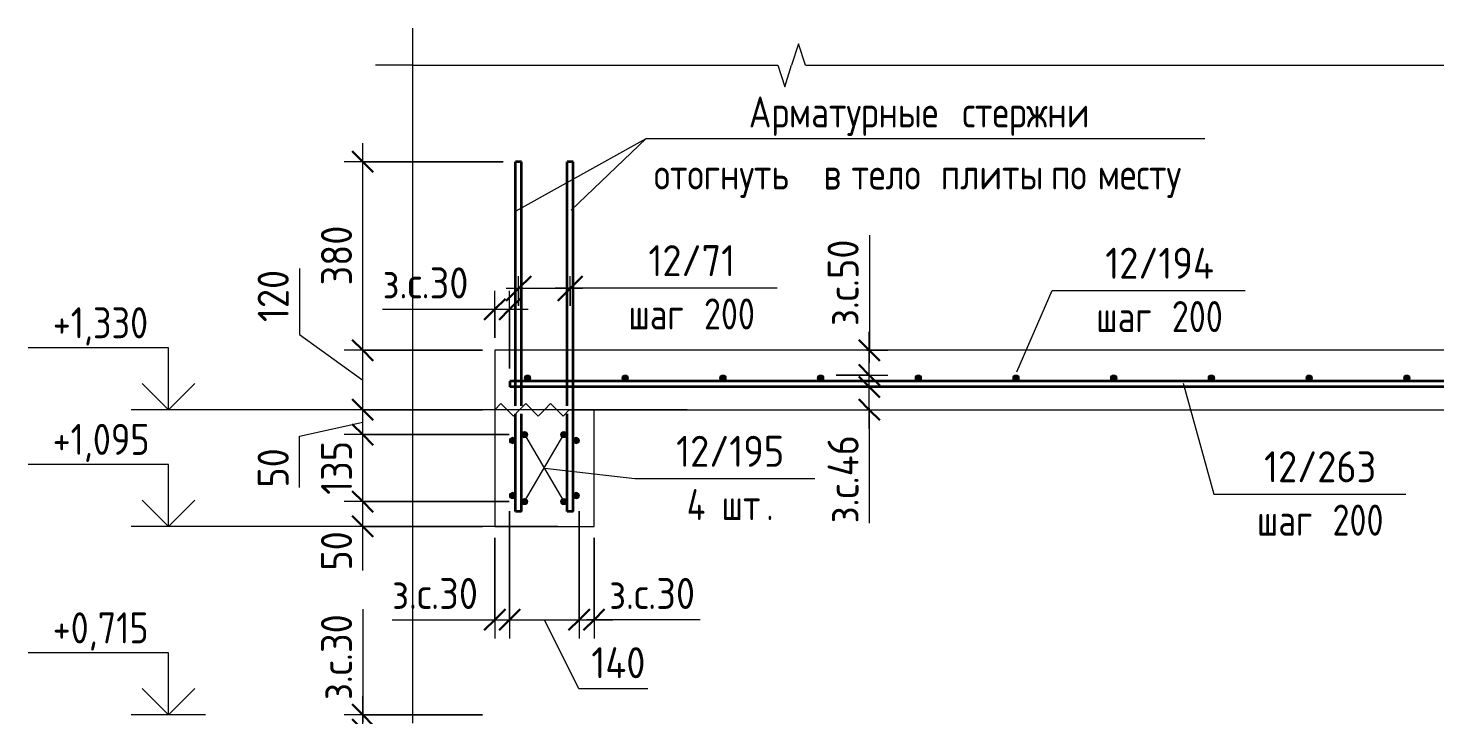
# Model space of a CAD drawing. Header units: millimetres. Extents: x 67134 to 121662, y -4758 to 13821.
# Drawn here: x 103349 to 106182, y 715 to 2099 of the extents above; entities that cross this region are included whole.
import ezdxf

# ---------------------------------------------------------------- set-up
doc = ezdxf.new("R2010")
doc.units = ezdxf.units.MM
for name, color, linetype, lineweight in [('AA_Dim', 7, 'Continuous', 9), ('AA_Dim-25', 7, 'Continuous', 9), ('AA_Linii', 7, 'Continuous', 9), ('AA_Oformlenie', 7, 'Continuous', 9), ('AA_Vinoska', 7, 'Continuous', 9), ('AA_Visotnaya otmetka', 7, 'Continuous', 9), ('AF_Perekritie_Опалубка', 253, 'Continuous', 20), ('AF_Stena_Опалубка', 253, 'Continuous', 20), ('KR_Armatura', 7, 'Continuous', 20), ('KR_Armatura_Tonkie', 7, 'Continuous', 20)]:
    doc.layers.add(name, color=color, linetype=linetype, lineweight=lineweight)
doc.styles.add('GOST Common_1', font='GOST Common.ttf', dxfattribs={"width": 0.85, "height": 62.5})
doc.styles.add('ISOCPEUR_6', font='isocpeur.ttf', dxfattribs={"width": 0.85, "height": 62.5})
doc.styles.add('ISOCPEUR_7', font='isocpeur.ttf', dxfattribs={"width": 0.9, "height": 62.5})
doc.styles.add('ISOCPEUR_8', font='isocpeur.ttf', dxfattribs={"width": 0.8, "height": 62.5})
doc.dimstyles.new('00_Точн_3_знака__прозр__2', dxfattribs={"dimscale": 304.8, "dimtxt": 62.248823, "dimasz": 0.139436, "dimexe": 0.123031, "dimexo": 0.082021, "dimgap": 0.008202, "dimtad": 1, "dimdec": 3, "dimrnd": 0.001, "dimdsep": 46, "dimtxsty": 'ISOCPEUR_7', "dimblk1": 'OBLIQUE', "dimblk2": 'OBLIQUE', "dimsah": 1, "dimcen": 0.09, "dimdle": 0.123031, "dimazin": 0, "dimtfac": 1, "dimtdec": 4, "dimtix": 1, "dimtmove": 1, "dimatfit": 3, "dimfxl": 1, "dimtvp": 1, "dimtolj": 1, "dimtzin": 0, "dimlwd": 18, "dimlwe": 18, "dimarcsym": 2})
doc.dimstyles.new('00_Точн_3_знака__прозр__3', dxfattribs={"dimscale": 304.8, "dimtxt": 62.248823, "dimasz": 0.139436, "dimexe": 0.123031, "dimexo": 0.082021, "dimgap": 0.008202, "dimtad": 1, "dimdec": 3, "dimrnd": 0.001, "dimdsep": 46, "dimtxsty": 'ISOCPEUR_7', "dimblk1": 'OBLIQUE', "dimblk2": 'OBLIQUE', "dimsah": 1, "dimcen": 0.09, "dimdle": 0.123031, "dimazin": 0, "dimtfac": 1, "dimtdec": 4, "dimtix": 1, "dimtmove": 0, "dimatfit": 3, "dimfxl": 1, "dimtvp": 1, "dimtolj": 1, "dimtzin": 0, "dimlwd": 18, "dimlwe": 18, "dimarcsym": 2})
doc.dimstyles.new('10_Раскладка_арматуры_с_засечками', dxfattribs={"dimscale": 304.8, "dimtxt": 0.18, "dimasz": 0.164042, "dimexe": 0.082021, "dimexo": 0, "dimgap": 0, "dimtad": 1, "dimdec": 3, "dimrnd": 0.001, "dimdsep": 46, "dimtxsty": 'ISOCPEUR_8', "dimblk1": 'OBLIQUE', "dimblk2": 'OBLIQUE', "dimsah": 1, "dimcen": 0.09, "dimdle": 0.082021, "dimazin": 0, "dimtfac": 1, "dimtdec": 4, "dimtix": 1, "dimtmove": 0, "dimatfit": 3, "dimfxl": 1, "dimtvp": 1, "dimtolj": 1, "dimtzin": 0, "dimlwd": 18, "dimlwe": 18, "dimarcsym": 2})

# ---------------------------------------------------------------- blocks, each defined once
blk = doc.blocks.new('Последовательность узлов - 3мм масшт20 маскировка-904226-1-1 Армирование')
at = {"layer": 'AA_Oformlenie'}
for p, q in [((-73455.1, 1330), (-73442.6, 1342.5)), ((-73417.6, 1317.5), (-73442.6, 1342.5)), ((-73405.1, 1330), (-73392.6, 1342.5)), ((-73367.6, 1317.5), (-73392.6, 1342.5)), ((-73355.1, 1330), (-73342.6, 1342.5)), ((-73317.6, 1317.5), (-73342.6, 1342.5)), ((-73405.1, 1330), (-73417.6, 1317.5)), ((-73355.1, 1330), (-73367.6, 1317.5)), ((-73305.1, 1330), (-73317.6, 1317.5))]:
    blk.add_line(p, q, dxfattribs=at)
blk = doc.blocks.new('011_Прямоугольник обрыва _ЭлУзла_ - 011_Прямоугольник обрыва _ЭлУзла_-4154538-1-1 Армирование')
at = {"layer": 'AA_Oformlenie'}
for p, q in [((-73620.1, 698), (-73620.1, 2024.5)), ((-73620.1, 2024.5), (-72884.9, 2024.5)), ((-72829.2, 2024.5), (-71359.5, 2024.5))]:
    blk.add_line(p, q, dxfattribs=at)
blk = doc.blocks.new('Высотные отметки - Стрелка вверх-400292-1-1 Армирование')
at = {"layer": 'AA_Vinoska'}
for p, q in [((-70172.5, -2825), (-69890, -2825)), ((-70172.5, -2950), (-70172.5, -2825)), ((-70172.5, -2950), (-70225.6, -2897)), ((-70172.5, -2950), (-70119.5, -2897)), ((-70247.5, -2950), (-70097.5, -2950))]:
    blk.add_line(p, q, dxfattribs=at)
blk = doc.blocks.new('DIMBLOCK65-1-1 Армирование')
at = {"layer": 'AA_Dim-25', "lineweight": 18}
for p, q in [((104022.6, 928.3), (104022.6, 720.1)), ((104022.6, 685), (104022.6, 752.5)), ((104263.4, 715), (103985.1, 715)), ((104022.6, 720.1), (104022.6, 700)), ((104022.6, 715), (104263.4, 715)), ((104305.4, 685), (103985.1, 685)), ((104022.6, 685), (104305.4, 685))]:
    blk.add_line(p, q, dxfattribs=at)
at = {"layer": 'AA_Dim-25', "lineweight": 30}
for p, q in [((104022.6, 715), (104001.3, 736.3)), ((104022.6, 715), (104043.8, 693.8)), ((104022.6, 685), (104001.3, 706.3)), ((104022.6, 685), (104043.8, 663.8))]:
    blk.add_line(p, q, dxfattribs=at)
at = {"layer": 'AA_Dim-25', "color": 0, "lineweight": 18, "insert": (103938.4, 745.1), "char_height": 62.5, "width": 219.786, "attachment_point": 1, "rotation": 90, "line_spacing_factor": 1.149209, "style": 'ISOCPEUR_7'}
blk.add_mtext('з.с.30', dxfattribs=at)
blk = doc.blocks.new('_Oblique')
at = {"color": 0, "linetype": 'ByBlock', "lineweight": -2}
blk.add_line((-0.5, -0.5), (0.5, 0.5), dxfattribs=at)
blk = doc.blocks.new('DIMBLOCK66-1-1 Армирование')
at = {"layer": 'AA_Dim-25', "lineweight": 30}
for p, q in [((104022.6, 1145), (104001.3, 1166.2)), ((104022.6, 1145), (104043.8, 1123.7)), ((104022.6, 1095), (104001.3, 1116.3)), ((104022.6, 1095), (104043.8, 1073.8))]:
    blk.add_line(p, q, dxfattribs=at)
at = {"layer": 'AA_Dim-25', "lineweight": 18}
for p, q in [((104317.4, 1145), (103985.1, 1145)), ((104022.6, 1057.5), (104022.6, 1145)), ((104022.6, 1145), (104317.4, 1145)), ((104022.6, 1109.8), (104022.6, 1120)), ((104022.6, 1005.8), (104022.6, 1109.8)), ((104263.4, 1095), (103985.1, 1095)), ((104022.6, 1095), (104263.4, 1095))]:
    blk.add_line(p, q, dxfattribs=at)
at = {"layer": 'AA_Dim-25', "color": 0, "lineweight": 18, "insert": (103938.4, 1005.8), "char_height": 62.5, "width": 94.81, "attachment_point": 1, "rotation": 90, "line_spacing_factor": 1.149209, "style": 'ISOCPEUR_7'}
blk.add_mtext('50', dxfattribs=at)
blk = doc.blocks.new('DIMBLOCK67-1-1 Армирование')
at = {"layer": 'AA_Dim-25', "lineweight": 18}
for p, q in [((104317.4, 1280), (103985.1, 1280)), ((104022.6, 1145), (104022.6, 1280)), ((104022.6, 1280), (104317.4, 1280)), ((104317.4, 1145), (103985.1, 1145)), ((104022.6, 1145), (104317.4, 1145))]:
    blk.add_line(p, q, dxfattribs=at)
at = {"layer": 'AA_Dim-25', "lineweight": 30}
for p, q in [((104022.6, 1280), (104001.3, 1301.2)), ((104022.6, 1280), (104043.8, 1258.7)), ((104022.6, 1145), (104001.3, 1166.2)), ((104022.6, 1145), (104043.8, 1123.7))]:
    blk.add_line(p, q, dxfattribs=at)
at = {"layer": 'AA_Dim-25', "color": 0, "lineweight": 18, "insert": (103938.4, 1158.6), "char_height": 62.5, "width": 129.286, "attachment_point": 1, "rotation": 90, "line_spacing_factor": 1.149209, "style": 'ISOCPEUR_7'}
blk.add_mtext('135', dxfattribs=at)
blk = doc.blocks.new('DIMBLOCK68-1-1 Армирование')
at = {"layer": 'AA_Dim-25', "lineweight": 30}
for p, q in [((104022.6, 1330), (104001.3, 1351.3)), ((104022.6, 1330), (104043.8, 1308.8)), ((104022.6, 1280), (104001.3, 1301.2)), ((104022.6, 1280), (104043.8, 1258.7))]:
    blk.add_line(p, q, dxfattribs=at)
at = {"layer": 'AA_Dim-25', "lineweight": 18}
for p, q in [((103895.1, 1277.1), (104022.6, 1305)), ((104263.4, 1330), (103985.1, 1330)), ((104022.6, 1280), (104022.6, 1330)), ((104022.6, 1330), (104263.4, 1330)), ((103895.1, 1173.1), (103895.1, 1277.1)), ((104317.4, 1280), (103985.1, 1280)), ((104022.6, 1280), (104317.4, 1280))]:
    blk.add_line(p, q, dxfattribs=at)
at = {"layer": 'AA_Dim-25', "color": 0, "lineweight": 18, "insert": (103810.9, 1173.1), "char_height": 62.5, "width": 94.81, "attachment_point": 1, "rotation": 90, "line_spacing_factor": 1.149209, "style": 'ISOCPEUR_7'}
blk.add_mtext('50', dxfattribs=at)
blk = doc.blocks.new('DIMBLOCK69-1-1 Армирование')
at = {"layer": 'AA_Dim-25', "lineweight": 18}
for p, q in [((103895.1, 1614.7), (103895.1, 1481.9)), ((103895.1, 1481.9), (104022.6, 1390)), ((104022.6, 1330), (104022.6, 1487.5)), ((104263.4, 1450), (103985.1, 1450)), ((104022.6, 1450), (104263.4, 1450)), ((104263.4, 1330), (103985.1, 1330)), ((104022.6, 1330), (104263.4, 1330))]:
    blk.add_line(p, q, dxfattribs=at)
at = {"layer": 'AA_Dim-25', "lineweight": 30}
for p, q in [((104022.6, 1450), (104001.3, 1471.3)), ((104022.6, 1450), (104043.8, 1428.8)), ((104022.6, 1330), (104001.3, 1351.3)), ((104022.6, 1330), (104043.8, 1308.8))]:
    blk.add_line(p, q, dxfattribs=at)
at = {"layer": 'AA_Dim-25', "color": 0, "lineweight": 18, "insert": (103810.9, 1506.9), "char_height": 62.5, "width": 129.286, "attachment_point": 1, "rotation": 90, "line_spacing_factor": 1.149209, "style": 'ISOCPEUR_7'}
blk.add_mtext('120', dxfattribs=at)
blk = doc.blocks.new('DIMBLOCK70-1-1 Армирование')
at = {"layer": 'AA_Dim-25', "lineweight": 30}
for p, q in [((105042.8, 1376), (105021.5, 1397.3)), ((105042.8, 1376), (105064, 1354.8)), ((105042.8, 1330), (105021.5, 1351.3)), ((105042.8, 1330), (105064, 1308.8))]:
    blk.add_line(p, q, dxfattribs=at)
at = {"layer": 'AA_Dim-25', "lineweight": 18}
for p, q in [((105042.8, 1292.5), (105042.8, 1413.5)), ((105037.7, 1376), (105080.3, 1376)), ((105042.8, 1376), (105037.7, 1376)), ((105042.9, 1315.4), (105042.8, 1353)), ((105037.7, 1330), (105080.3, 1330)), ((105042.8, 1330), (105037.7, 1330)), ((105042.9, 1101.3), (105042.9, 1315.4))]:
    blk.add_line(p, q, dxfattribs=at)
at = {"layer": 'AA_Dim-25', "color": 0, "lineweight": 18, "insert": (104958.7, 1101.3), "char_height": 62.5, "width": 226.969, "attachment_point": 1, "rotation": 90, "line_spacing_factor": 1.149209, "style": 'ISOCPEUR_7'}
blk.add_mtext('з.с.46', dxfattribs=at)
blk = doc.blocks.new('DIMBLOCK71-1-1 Армирование')
at = {"layer": 'AA_Dim-25', "lineweight": 18}
for p, q in [((104288.4, 1475), (104288.4, 1570.1)), ((104318.4, 1413), (104318.4, 1570.1)), ((104062.6, 1532.8), (104270.7, 1532.8)), ((104250.9, 1532.6), (104355.9, 1532.6)), ((104270.7, 1532.8), (104303.4, 1532.6)), ((104288.4, 1532.6), (104288.4, 1475)), ((104318.4, 1532.6), (104318.4, 1413))]:
    blk.add_line(p, q, dxfattribs=at)
at = {"layer": 'AA_Dim-25', "lineweight": 30}
for p, q in [((104288.4, 1532.6), (104267.2, 1511.3)), ((104288.4, 1532.6), (104309.7, 1553.8)), ((104318.4, 1532.6), (104297.2, 1511.3)), ((104318.4, 1532.6), (104339.7, 1553.8))]:
    blk.add_line(p, q, dxfattribs=at)
at = {"layer": 'AA_Dim-25', "color": 0, "lineweight": 18, "insert": (104062.6, 1617), "char_height": 62.5, "width": 219.786, "attachment_point": 1, "line_spacing_factor": 1.149209, "style": 'ISOCPEUR_7'}
blk.add_mtext('з.с.30', dxfattribs=at)
blk = doc.blocks.new('DIMBLOCK72-1-1 Армирование')
at = {"layer": 'AA_Dim-25', "lineweight": 18}
for p, q in [((105042.9, 1682.3), (105042.9, 1474.1)), ((105042.8, 1362.5), (105042.8, 1487.5)), ((105042.9, 1474.1), (105042.8, 1425)), ((105037.7, 1450), (105080.3, 1450)), ((105042.8, 1450), (105037.7, 1450)), ((104975.7, 1400), (105080.3, 1400)), ((105042.8, 1400), (104975.7, 1400))]:
    blk.add_line(p, q, dxfattribs=at)
at = {"layer": 'AA_Dim-25', "lineweight": 30}
for p, q in [((105042.8, 1450), (105021.5, 1471.3)), ((105042.8, 1450), (105064, 1428.8)), ((105042.8, 1400), (105021.5, 1421.3)), ((105042.8, 1400), (105064, 1378.8))]:
    blk.add_line(p, q, dxfattribs=at)
at = {"layer": 'AA_Dim-25', "color": 0, "lineweight": 18, "insert": (104958.7, 1499.1), "char_height": 62.5, "width": 219.786, "attachment_point": 1, "rotation": 90, "line_spacing_factor": 1.149209, "style": 'ISOCPEUR_7'}
blk.add_mtext('з.с.50', dxfattribs=at)
blk = doc.blocks.new('DIMBLOCK74-1-1 Армирование')
at = {"layer": 'AA_Dim-25', "lineweight": 30}
for p, q in [((104022.6, 1830), (104001.3, 1851.3)), ((104022.6, 1830), (104043.8, 1808.8)), ((104022.6, 1450), (104001.3, 1471.3)), ((104022.6, 1450), (104043.8, 1428.8))]:
    blk.add_line(p, q, dxfattribs=at)
at = {"layer": 'AA_Dim-25', "lineweight": 18}
for p, q in [((104022.6, 1412.5), (104022.6, 1867.5)), ((104305.4, 1830), (103985.1, 1830)), ((104022.6, 1830), (104305.4, 1830)), ((104263.4, 1450), (103985.1, 1450)), ((104022.6, 1450), (104263.4, 1450))]:
    blk.add_line(p, q, dxfattribs=at)
at = {"layer": 'AA_Dim-25', "color": 0, "lineweight": 18, "insert": (103938.4, 1580.7), "char_height": 62.5, "width": 142.215, "attachment_point": 1, "rotation": 90, "line_spacing_factor": 1.149209, "style": 'ISOCPEUR_7'}
blk.add_mtext('380', dxfattribs=at)
blk = doc.blocks.new('042_М_Арматуры - Диам длина поз _ Комментарий-3662934-1-1 Армирование')
at = {"layer": 'AA_Vinoska'}
blk.add_line((-72259.7, -2790.4), (-71909.7, -2790.4), dxfattribs=at)
blk = doc.blocks.new('DIMBLOCK96-1-1 Армирование')
at = {"layer": 'AA_Dim-25', "lineweight": 30}
for p, q in [((104336.4, 1574.7), (104361.4, 1599.7)), ((104440.4, 1574.7), (104465.4, 1599.7)), ((104336.4, 1574.7), (104311.4, 1549.7)), ((104440.4, 1574.7), (104415.4, 1549.7))]:
    blk.add_line(p, q, dxfattribs=at)
at = {"layer": 'AA_Dim-25', "lineweight": 18}
for p, q in [((104336.4, 1539.4), (104336.4, 1599.7)), ((104440.4, 1539.4), (104440.4, 1599.7)), ((104465.4, 1574.7), (104311.4, 1574.7)), ((104336.4, 1574.7), (104336.4, 1539.4)), ((104440.4, 1574.7), (104440.4, 1539.4))]:
    blk.add_line(p, q, dxfattribs=at)
blk = doc.blocks.new('010_Текст с выноской - Текст 2 строки-4111793-1-1 Армирование')
at = {"layer": 'AA_Vinoska'}
blk.add_line((-73149.9, 1877.1), (-72024.9, 1877.1), dxfattribs=at)
blk = doc.blocks.new('DIMBLOCK99-1-1 Армирование')
at = {"layer": 'AA_Dim-25', "lineweight": 18}
for p, q in [((104318.4, 1126), (104318.4, 869.3)), ((104318.4, 906.8), (104318.4, 1126)), ((104288.4, 1071.6), (104288.4, 869.3)), ((104288.4, 906.8), (104288.4, 1071.6)), ((104081.8, 906.8), (104290, 906.8)), ((104250.9, 906.8), (104318.4, 906.8)), ((104290, 906.8), (104303.4, 906.8))]:
    blk.add_line(p, q, dxfattribs=at)
at = {"layer": 'AA_Dim-25', "lineweight": 30}
for p, q in [((104288.4, 906.8), (104267.2, 885.6)), ((104288.4, 906.8), (104309.7, 928.1)), ((104318.4, 906.8), (104297.2, 885.6)), ((104318.4, 906.8), (104339.7, 928.1))]:
    blk.add_line(p, q, dxfattribs=at)
at = {"layer": 'AA_Dim-25', "color": 0, "lineweight": 18, "insert": (104081.8, 991), "char_height": 62.5, "width": 219.786, "attachment_point": 1, "line_spacing_factor": 1.149209, "style": 'ISOCPEUR_7'}
blk.add_mtext('з.с.30', dxfattribs=at)
blk = doc.blocks.new('DIMBLOCK100-1-1 Армирование')
at = {"layer": 'AA_Dim-25', "lineweight": 18}
for p, q in [((104318.4, 1126), (104318.4, 869.3)), ((104318.4, 906.8), (104318.4, 1126)), ((104458.4, 1126), (104458.4, 869.3)), ((104458.4, 906.8), (104458.4, 1126)), ((104318.4, 906.8), (104458.4, 906.8)), ((104457.9, 767.2), (104388.4, 906.8)), ((104596.7, 767.2), (104457.9, 767.2))]:
    blk.add_line(p, q, dxfattribs=at)
at = {"layer": 'AA_Dim-25', "lineweight": 30}
for p, q in [((104318.4, 906.8), (104297.2, 885.6)), ((104318.4, 906.8), (104339.7, 928.1)), ((104458.4, 906.8), (104437.2, 885.6)), ((104458.4, 906.8), (104479.7, 928.1))]:
    blk.add_line(p, q, dxfattribs=at)
at = {"layer": 'AA_Dim-25', "color": 0, "lineweight": 18, "insert": (104482.9, 851.4), "char_height": 62.5, "width": 136.469, "attachment_point": 1, "line_spacing_factor": 1.149209, "style": 'ISOCPEUR_7'}
blk.add_mtext('140', dxfattribs=at)
blk = doc.blocks.new('DIMBLOCK101-1-1 Армирование')
at = {"layer": 'AA_Dim-25', "lineweight": 18}
for p, q in [((104458.4, 1126), (104458.4, 869.3)), ((104458.4, 906.8), (104458.4, 1126)), ((104488.4, 1071.6), (104488.4, 869.3)), ((104488.4, 906.8), (104488.4, 1071.6)), ((104458.4, 906.8), (104525.9, 906.8)), ((104494, 906.8), (104473.4, 906.8)), ((104702.2, 906.8), (104494, 906.8))]:
    blk.add_line(p, q, dxfattribs=at)
at = {"layer": 'AA_Dim-25', "lineweight": 30}
for p, q in [((104458.4, 906.8), (104437.2, 885.6)), ((104458.4, 906.8), (104479.7, 928.1)), ((104488.4, 906.8), (104467.2, 885.6)), ((104488.4, 906.8), (104509.7, 928.1))]:
    blk.add_line(p, q, dxfattribs=at)
at = {"layer": 'AA_Dim-25', "color": 0, "lineweight": 18, "insert": (104519, 991), "char_height": 62.5, "width": 219.786, "attachment_point": 1, "line_spacing_factor": 1.149209, "style": 'ISOCPEUR_7'}
blk.add_mtext('з.с.30', dxfattribs=at)

msp = doc.modelspace()

# ---------------------------------------------------------------- hatches: boundary and pattern name
at = {"layer": 'KR_Armatura'}
h = msp.add_hatch(color=256, dxfattribs=at)
edge = h.paths.add_edge_path()
edge.add_arc((104354.4218, 1394), 6, 0, 360)
for points in [[(104351.4218, 1388.8038), (104357.4218, 1388.8038), (104360.4218, 1394), (104357.4218, 1399.1962), (104351.4218, 1399.1962), (104348.4218, 1394)], [(104548.1911, 1388.8038), (104554.1911, 1388.8038), (104557.1911, 1394), (104554.1911, 1399.1962), (104548.1911, 1399.1962), (104545.1911, 1394)], [(104744.9603, 1388.8038), (104750.9603, 1388.8038), (104753.9603, 1394), (104750.9603, 1399.1962), (104744.9603, 1399.1962), (104741.9603, 1394)], [(104941.7295, 1388.8038), (104947.7295, 1388.8038), (104950.7295, 1394), (104947.7295, 1399.1962), (104941.7295, 1399.1962), (104938.7295, 1394)], [(105138.4988, 1388.8038), (105144.4988, 1388.8038), (105147.4988, 1394), (105144.4988, 1399.1962), (105138.4988, 1399.1962), (105135.4988, 1394)], [(105335.268, 1388.8038), (105341.268, 1388.8038), (105344.268, 1394), (105341.268, 1399.1962), (105335.268, 1399.1962), (105332.268, 1394)], [(105532.0372, 1388.8038), (105538.0372, 1388.8038), (105541.0372, 1394), (105538.0372, 1399.1962), (105532.0372, 1399.1962), (105529.0372, 1394)], [(105728.8064, 1388.8038), (105734.8064, 1388.8038), (105737.8064, 1394), (105734.8064, 1399.1962), (105728.8064, 1399.1962), (105725.8064, 1394)], [(105925.5757, 1388.8038), (105931.5757, 1388.8038), (105934.5757, 1394), (105931.5757, 1399.1962), (105925.5757, 1399.1962), (105922.5757, 1394)], [(106122.3449, 1388.8038), (106128.3449, 1388.8038), (106131.3449, 1394), (106128.3449, 1399.1962), (106122.3449, 1399.1962), (106119.3449, 1394)], [(104351.4218, 1274.8038), (104354.4218, 1280), (104351.4218, 1285.1962), (104345.4218, 1285.1962), (104342.4218, 1280), (104345.4218, 1274.8038)], [(104424.4218, 1274.8038), (104430.4218, 1274.8038), (104433.4218, 1280), (104430.4218, 1285.1962), (104424.4218, 1285.1962), (104421.4218, 1280)], [(104324.4218, 1262), (104329.618, 1265), (104329.618, 1271), (104324.4218, 1274), (104319.2257, 1271), (104319.2257, 1265)], [(104452.4218, 1262), (104457.618, 1265), (104457.618, 1271), (104452.4218, 1274), (104447.2257, 1271), (104447.2257, 1265)], [(104324.4218, 1151), (104329.618, 1154), (104329.618, 1160), (104324.4218, 1163), (104319.2257, 1160), (104319.2257, 1154)], [(104452.4218, 1151), (104457.618, 1154), (104457.618, 1160), (104452.4218, 1163), (104447.2257, 1160), (104447.2257, 1154)], [(104351.4218, 1139.8038), (104354.4218, 1145), (104351.4218, 1150.1962), (104345.4218, 1150.1962), (104342.4218, 1145), (104345.4218, 1139.8038)], [(104424.4218, 1139.8038), (104430.4218, 1139.8038), (104433.4218, 1145), (104430.4218, 1150.1962), (104424.4218, 1150.1962), (104421.4218, 1145)]]:
    msp.add_hatch(color=256, dxfattribs=at).paths.add_polyline_path(points)
h = msp.add_hatch(color=256, dxfattribs=at)
edge = h.paths.add_edge_path()
edge.add_arc((104551.1911, 1394), 6, 0, 360)
h = msp.add_hatch(color=256, dxfattribs=at)
edge = h.paths.add_edge_path()
edge.add_arc((104747.9603, 1394), 6, 0, 360)
h = msp.add_hatch(color=256, dxfattribs=at)
edge = h.paths.add_edge_path()
edge.add_arc((104944.7295, 1394), 6, 0, 360)
h = msp.add_hatch(color=256, dxfattribs=at)
edge = h.paths.add_edge_path()
edge.add_arc((105141.4988, 1394), 6, 0, 360)
h = msp.add_hatch(color=256, dxfattribs=at)
edge = h.paths.add_edge_path()
edge.add_arc((105338.268, 1394), 6, 0, 360)
h = msp.add_hatch(color=256, dxfattribs=at)
edge = h.paths.add_edge_path()
edge.add_arc((105535.0372, 1394), 6, 0, 360)
h = msp.add_hatch(color=256, dxfattribs=at)
edge = h.paths.add_edge_path()
edge.add_arc((105731.8064, 1394), 6, 0, 360)
h = msp.add_hatch(color=256, dxfattribs=at)
edge = h.paths.add_edge_path()
edge.add_arc((105928.5757, 1394), 6, 0, 360)
h = msp.add_hatch(color=256, dxfattribs=at)
edge = h.paths.add_edge_path()
edge.add_arc((106125.3449, 1394), 6, 0, 360)
h = msp.add_hatch(color=256, dxfattribs=at)
edge = h.paths.add_edge_path()
edge.add_arc((104348.4218, 1280), 6, 0, 360)
h = msp.add_hatch(color=256, dxfattribs=at)
edge = h.paths.add_edge_path()
edge.add_arc((104427.4218, 1280), 6, 0, 360)
h = msp.add_hatch(color=256, dxfattribs=at)
edge = h.paths.add_edge_path()
edge.add_arc((104324.4218, 1268), 6, 0, 360)
h = msp.add_hatch(color=256, dxfattribs=at)
edge = h.paths.add_edge_path()
edge.add_arc((104452.4218, 1268), 6, 0, 360)
h = msp.add_hatch(color=256, dxfattribs=at)
edge = h.paths.add_edge_path()
edge.add_arc((104324.4218, 1157), 6, 0, 360)
h = msp.add_hatch(color=256, dxfattribs=at)
edge = h.paths.add_edge_path()
edge.add_arc((104452.4218, 1157), 6, 0, 360)
h = msp.add_hatch(color=256, dxfattribs=at)
edge = h.paths.add_edge_path()
edge.add_arc((104348.4218, 1145), 6, 0, 360)
h = msp.add_hatch(color=256, dxfattribs=at)
edge = h.paths.add_edge_path()
edge.add_arc((104427.4218, 1145), 6, 0, 360)

# ---------------------------------------------------------------- linework, layer by layer
at = {"layer": 'AA_Linii'}
for p, q in [((104348.4218, 1280), (104427.4218, 1145)), ((104348.4218, 1145), (104427.4218, 1280))]:
    msp.add_line(p, q, dxfattribs=at)
at = {"layer": 'AA_Vinoska'}
for p, q in [((104123.3906, 2024.457), (104123.3906, 2099.457)), ((104900.1654, 2067.7821), (104886.0882, 2024.457)), ((104914.2425, 2024.457), (104900.1654, 2067.7821)), ((104123.3906, 2024.457), (104048.3906, 2024.457)), ((104858.5882, 2024.457), (104872.3382, 1981.1558)), ((104872.3382, 1981.1558), (104886.0882, 2024.457)), ((104331.3038, 1730.7956), (104593.5754, 1877.0588)), ((104442.576, 1732.6263), (104593.5754, 1877.0588)), ((104409.7276, 1575.5743), (104507.5172, 1575.5743)), ((105340.0774, 1406.6003), (105411.3514, 1570.3379)), ((105411.3514, 1570.3379), (105449.8779, 1570.3379)), ((105675.258, 1383.4844), (105736.9004, 1160.0306)), ((104389.2862, 1212.1871), (104570.3538, 1191.2513)), ((104570.3538, 1191.2513), (104583.364, 1191.2513)), ((105736.9004, 1160.0306), (105773.5006, 1160.0306))]:
    msp.add_line(p, q, dxfattribs=at)
at = {"layer": 'AA_Visotnaya otmetka'}
for p, q in [((104675.8153, 1330), (103631.2646, 1330)), ((104675.8153, 1330), (104675.8153, 1330)), ((104415.5282, 1095), (103631.0536, 1095)), ((104415.5282, 1095), (104415.5282, 1095))]:
    msp.add_line(p, q, dxfattribs=at)
at = {"layer": 'AF_Perekritie_Опалубка'}
for p, q in [((104330.4218, 1450), (104288.4218, 1450)), ((104288.4218, 1450), (104288.4218, 1330)), ((104342.4218, 1450), (104330.4218, 1450)), ((104434.4218, 1450), (104342.4218, 1450)), ((104446.4218, 1450), (104434.4218, 1450)), ((106820.4218, 1450), (104446.4218, 1450)), ((104438.4218, 1330), (104446.4218, 1330)), ((104446.4218, 1330), (106778.4218, 1330))]:
    msp.add_line(p, q, dxfattribs=at)
at = {"layer": 'AF_Stena_Опалубка'}
for p, q in [((104288.4218, 1330), (104288.4218, 1095)), ((104446.4218, 1330), (104438.4218, 1330)), ((104488.4218, 1330), (104446.4218, 1330)), ((104488.4218, 1095), (104488.4218, 1330)), ((104288.4218, 1095), (104488.4218, 1095))]:
    msp.add_line(p, q, dxfattribs=at)
at = {"layer": 'KR_Armatura'}
for p, q in [((104351.4218, 1399.1962), (104348.4218, 1394)), ((104348.4218, 1394), (104351.4218, 1388.8038)), ((104357.4218, 1399.1962), (104351.4218, 1399.1962)), ((104351.4218, 1388.8038), (104357.4218, 1388.8038)), ((104360.4218, 1394), (104357.4218, 1399.1962)), ((104357.4218, 1388.8038), (104360.4218, 1394)), ((104548.1911, 1399.1962), (104545.1911, 1394)), ((104545.1911, 1394), (104548.1911, 1388.8038)), ((104554.1911, 1399.1962), (104548.1911, 1399.1962)), ((104548.1911, 1388.8038), (104554.1911, 1388.8038)), ((104557.1911, 1394), (104554.1911, 1399.1962)), ((104554.1911, 1388.8038), (104557.1911, 1394)), ((104744.9603, 1399.1962), (104741.9603, 1394)), ((104741.9603, 1394), (104744.9603, 1388.8038)), ((104750.9603, 1399.1962), (104744.9603, 1399.1962)), ((104744.9603, 1388.8038), (104750.9603, 1388.8038)), ((104753.9603, 1394), (104750.9603, 1399.1962)), ((104750.9603, 1388.8038), (104753.9603, 1394)), ((104941.7295, 1399.1962), (104938.7295, 1394)), ((104938.7295, 1394), (104941.7295, 1388.8038)), ((104947.7295, 1399.1962), (104941.7295, 1399.1962)), ((104941.7295, 1388.8038), (104947.7295, 1388.8038)), ((104950.7295, 1394), (104947.7295, 1399.1962)), ((104947.7295, 1388.8038), (104950.7295, 1394)), ((105138.4988, 1399.1962), (105135.4988, 1394)), ((105135.4988, 1394), (105138.4988, 1388.8038)), ((105144.4988, 1399.1962), (105138.4988, 1399.1962)), ((105138.4988, 1388.8038), (105144.4988, 1388.8038)), ((105147.4988, 1394), (105144.4988, 1399.1962)), ((105144.4988, 1388.8038), (105147.4988, 1394)), ((105335.268, 1399.1962), (105332.268, 1394)), ((105332.268, 1394), (105335.268, 1388.8038)), ((105341.268, 1399.1962), (105335.268, 1399.1962)), ((105335.268, 1388.8038), (105341.268, 1388.8038)), ((105344.268, 1394), (105341.268, 1399.1962)), ((105341.268, 1388.8038), (105344.268, 1394)), ((105532.0372, 1399.1962), (105529.0372, 1394)), ((105529.0372, 1394), (105532.0372, 1388.8038)), ((105538.0372, 1399.1962), (105532.0372, 1399.1962)), ((105532.0372, 1388.8038), (105538.0372, 1388.8038)), ((105541.0372, 1394), (105538.0372, 1399.1962)), ((105538.0372, 1388.8038), (105541.0372, 1394)), ((105728.8064, 1399.1962), (105725.8064, 1394)), ((105725.8064, 1394), (105728.8064, 1388.8038)), ((105734.8064, 1399.1962), (105728.8064, 1399.1962)), ((105728.8064, 1388.8038), (105734.8064, 1388.8038)), ((105737.8064, 1394), (105734.8064, 1399.1962)), ((105734.8064, 1388.8038), (105737.8064, 1394)), ((105925.5757, 1399.1962), (105922.5757, 1394)), ((105922.5757, 1394), (105925.5757, 1388.8038)), ((105931.5757, 1399.1962), (105925.5757, 1399.1962)), ((105925.5757, 1388.8038), (105931.5757, 1388.8038)), ((105934.5757, 1394), (105931.5757, 1399.1962)), ((105931.5757, 1388.8038), (105934.5757, 1394)), ((106122.3449, 1399.1962), (106119.3449, 1394)), ((106119.3449, 1394), (106122.3449, 1388.8038)), ((106128.3449, 1399.1962), (106122.3449, 1399.1962)), ((106122.3449, 1388.8038), (106128.3449, 1388.8038)), ((106131.3449, 1394), (106128.3449, 1399.1962)), ((106128.3449, 1388.8038), (106131.3449, 1394)), ((104345.4218, 1285.1962), (104342.4218, 1280)), ((104342.4218, 1280), (104345.4218, 1274.8038)), ((104351.4218, 1285.1962), (104345.4218, 1285.1962)), ((104354.4218, 1280), (104351.4218, 1285.1962)), ((104351.4218, 1274.8038), (104354.4218, 1280)), ((104424.4218, 1285.1962), (104421.4218, 1280)), ((104421.4218, 1280), (104424.4218, 1274.8038)), ((104430.4218, 1285.1962), (104424.4218, 1285.1962)), ((104433.4218, 1280), (104430.4218, 1285.1962)), ((104430.4218, 1274.8038), (104433.4218, 1280)), ((104324.4218, 1274), (104319.2257, 1271)), ((104319.2257, 1271), (104319.2257, 1265)), ((104319.2257, 1265), (104324.4218, 1262)), ((104329.618, 1271), (104324.4218, 1274)), ((104324.4218, 1262), (104329.618, 1265)), ((104329.618, 1265), (104329.618, 1271)), ((104345.4218, 1274.8038), (104351.4218, 1274.8038)), ((104424.4218, 1274.8038), (104430.4218, 1274.8038)), ((104452.4218, 1274), (104447.2257, 1271)), ((104447.2257, 1271), (104447.2257, 1265)), ((104447.2257, 1265), (104452.4218, 1262)), ((104457.618, 1271), (104452.4218, 1274)), ((104452.4218, 1262), (104457.618, 1265)), ((104457.618, 1265), (104457.618, 1271)), ((104324.4218, 1163), (104319.2257, 1160)), ((104329.618, 1160), (104324.4218, 1163)), ((104452.4218, 1163), (104447.2257, 1160)), ((104457.618, 1160), (104452.4218, 1163)), ((104319.2257, 1160), (104319.2257, 1154)), ((104319.2257, 1154), (104324.4218, 1151)), ((104324.4218, 1151), (104329.618, 1154)), ((104329.618, 1154), (104329.618, 1160)), ((104345.4218, 1150.1962), (104342.4218, 1145)), ((104342.4218, 1145), (104345.4218, 1139.8038)), ((104351.4218, 1150.1962), (104345.4218, 1150.1962)), ((104345.4218, 1139.8038), (104351.4218, 1139.8038)), ((104354.4218, 1145), (104351.4218, 1150.1962)), ((104351.4218, 1139.8038), (104354.4218, 1145)), ((104424.4218, 1150.1962), (104421.4218, 1145)), ((104421.4218, 1145), (104424.4218, 1139.8038)), ((104430.4218, 1150.1962), (104424.4218, 1150.1962)), ((104424.4218, 1139.8038), (104430.4218, 1139.8038)), ((104433.4218, 1145), (104430.4218, 1150.1962)), ((104430.4218, 1139.8038), (104433.4218, 1145)), ((104447.2257, 1160), (104447.2257, 1154)), ((104447.2257, 1154), (104452.4218, 1151)), ((104452.4218, 1151), (104457.618, 1154)), ((104457.618, 1154), (104457.618, 1160))]:
    msp.add_line(p, q, dxfattribs=at)
for centre in [(104354.4218, 1394), (104551.1911, 1394), (104747.9603, 1394), (104944.7295, 1394), (105141.4988, 1394), (105338.268, 1394), (105535.0372, 1394), (105731.8064, 1394), (105928.5757, 1394), (106125.3449, 1394), (104348.4218, 1280), (104427.4218, 1280), (104324.4218, 1268), (104452.4218, 1268), (104324.4218, 1157), (104452.4218, 1157), (104348.4218, 1145), (104427.4218, 1145)]:
    msp.add_circle(centre, 6, dxfattribs=at)
at = {"layer": 'KR_Armatura_Tonkie', "lineweight": 35}
for p, q in [((104342.4218, 1830), (104330.4218, 1830)), ((104330.4218, 1338), (104330.4218, 1830)), ((104342.4218, 1338), (104342.4218, 1830)), ((104446.4218, 1830), (104434.4218, 1830)), ((104434.4218, 1338), (104434.4218, 1830)), ((104446.4218, 1125), (104446.4218, 1830)), ((106948.4218, 1388), (104318.4218, 1388)), ((104318.4218, 1388), (104318.4218, 1376)), ((106948.4218, 1376), (104318.4218, 1376)), ((104330.4218, 1125), (104330.4218, 1322)), ((104342.4218, 1125), (104342.4218, 1322)), ((104434.4218, 1125), (104434.4218, 1322)), ((104342.4218, 1125), (104330.4218, 1125)), ((104446.4218, 1125), (104434.4218, 1125))]:
    msp.add_line(p, q, dxfattribs=at)

# ---------------------------------------------------------------- block references
at = {"layer": 'AA_Oformlenie'}
for name in ['011_Прямоугольник обрыва _ЭлУзла_ - 011_Прямоугольник обрыва _ЭлУзла_-4154538-1-1 Армирование', 'Последовательность узлов - 3мм масшт20 маскировка-904226-1-1 Армирование']:
    msp.add_blockref(name, (177743.4834, 0), dxfattribs=at)
at = {"layer": 'AA_Vinoska'}
for name, p in [('010_Текст с выноской - Текст 2 строки-4111793-1-1 Армирование', (177743.4834, 0)), ('042_М_Арматуры - Диам длина поз _ Комментарий-3662934-1-1 Армирование', (176767.2038, 4365.9735)), ('042_М_Арматуры - Диам длина поз _ Комментарий-3662934-1-1 Армирование', (177709.5646, 4360.7371)), ('042_М_Арматуры - Диам длина поз _ Комментарий-3662934-1-1 Армирование', (176843.0506, 3981.6505)), ('042_М_Арматуры - Диам длина поз _ Комментарий-3662934-1-1 Армирование', (178033.1872, 3950.4298))]:
    msp.add_blockref(name, p, dxfattribs=at)
at = {"layer": 'AA_Visotnaya otmetka', "extrusion": (0, 0, -1)}
for p in [(-33458.7192, 4280), (-33458.5082, 4045), (-33458.5082, 3665)]:
    msp.add_blockref('Высотные отметки - Стрелка вверх-400292-1-1 Армирование', p, dxfattribs=at)

# ---------------------------------------------------------------- texts
at = {"layer": 'AA_Vinoska', "char_height": 62.5, "attachment_point": 1}
for s, insert, width, style in [('Арматурные', (104800.0388, 1961.6164), 499.15068, 'GOST Common_1'), ('\\fGOST Common|b0|i0|c204|p34|;\\W.85; ', (105211.8792, 1961.6164), 22.146617, 'GOST Common_1'), ('стержни', (105230.152, 1961.6164), 339.013602, 'GOST Common_1'), ('отогнуть', (104608.895, 1836.6164), 391.824766, 'GOST Common_1'), ('\\fGOST Common|b0|i0|c204|p34|;\\W.85; ', (104932.1828, 1836.6164), 22.146617, 'GOST Common_1'), ('\\fGOST Common|b0|i0|c204|p34|;\\W.85;в', (104950.4556, 1836.6164), 45.99682, 'GOST Common_1'), ('\\fGOST Common|b0|i0|c204|p34|;\\W.85; ', (104988.4067, 1836.6164), 22.146617, 'GOST Common_1'), ('тело', (105006.6795, 1836.6164), 195.912383, 'GOST Common_1'), ('\\fGOST Common|b0|i0|c204|p34|;\\W.85; ', (105168.3234, 1836.6164), 22.146617, 'GOST Common_1'), ('плиты', (105186.5962, 1836.6164), 247.019961, 'GOST Common_1'), ('\\fGOST Common|b0|i0|c204|p34|;\\W.85; ', (105390.408, 1836.6164), 22.146617, 'GOST Common_1'), ('по', (105408.6808, 1836.6164), 91.993641, 'GOST Common_1'), ('\\fGOST Common|b0|i0|c204|p34|;\\W.85; ', (105484.5832, 1836.6164), 22.146617, 'GOST Common_1'), ('месту', (105502.8559, 1836.6164), 240.205617, 'GOST Common_1'), ('12/71', (104597.9332, 1661.9269), 214.651828, 'ISOCPEUR_7'), ('12/194', (105518.0189, 1656.6905), 268.765734, 'ISOCPEUR_7'), ('шаг', (104557.5582, 1554.4506), 145.907125, 'ISOCPEUR_8'), (' 200', (104677.9436, 1554.4506), 166.751, 'ISOCPEUR_8'), ('шаг', (105499.9189, 1549.2142), 145.907125, 'ISOCPEUR_8'), (' 200', (105620.3044, 1549.2142), 166.751, 'ISOCPEUR_8'), ('12/195', (104653.755, 1277.6038), 263.354344, 'ISOCPEUR_7'), ('12/263', (105837.9291, 1246.3832), 277.784719, 'ISOCPEUR_7'), ('4 ', (104675.105, 1170.1275), 84.978875, 'ISOCPEUR_8'), ('шт', (104745.2196, 1170.1275), 109.0295, 'ISOCPEUR_8'), (' 200', (105943.927, 1138.9069), 166.751, 'ISOCPEUR_8'), ('\\fISOCPEUR|b0|i0|c204|p34|;\\W.8;.', (104835.1779, 1170.1275), 17.637125, 'ISOCPEUR_8'), ('шаг', (105823.5416, 1138.9069), 145.907125, 'ISOCPEUR_8')]:
    msp.add_mtext(s, dxfattribs=dict(at, insert=insert, width=width, style=style))
at = {"layer": 'AA_Visotnaya otmetka', "char_height": 62.5, "width": 229.30959, "attachment_point": 1, "line_spacing_factor": 1.149209, "style": 'ISOCPEUR_6'}
for s, insert in [('+1,330', (103398.2189, 1536.6535)), ('+1,095', (103398.0079, 1301.6535)), ('+0,715', (103398.0079, 921.6535))]:
    msp.add_mtext(s, dxfattribs=dict(at, insert=insert))

# ---------------------------------------------------------------- dimensions: what is measured, and where the dimension line sits
at = {"layer": 'AA_Dim', "lineweight": 18}
for base, p1, p2, override, picture, middle in [((104022.5785, 1830), (104288.4218, 1450), (104330.4218, 1830), {"dimpost": '<>', "dimfxl": 382.314007}, 'DIMBLOCK74-1-1 Армирование', (103988.8285, 1640)), ((104022.5785, 1280), (104342.4218, 1145), (104342.4218, 1280), {"dimpost": '<>', "dimfxl": 135}, 'DIMBLOCK67-1-1 Армирование', (103988.8285, 1212.5))]:
    dim = msp.add_linear_dim(base=base, p1=p1, p2=p2, angle=90, dimstyle='00_Точн_3_знака__прозр__3', override=override, dxfattribs=at)
    dim.commit()
    dim.dimension.update_dxf_attribs({"geometry": picture, "text_midpoint": middle})
for base, p1, p2, override, picture, middle in [((105042.7558, 1450), (104950.7295, 1400), (105012.7037, 1450), {"dimpost": 'з.с.<>', "dimfxl": 79.629143}, 'DIMBLOCK72-1-1 Армирование', (105000.4002, 1609.031)), ((104022.5785, 1450), (104288.4218, 1330), (104288.4218, 1450), {"dimpost": '<>', "dimfxl": 120}, 'DIMBLOCK69-1-1 Армирование', (103852.5917, 1571.581)), ((105042.7558, 1376), (105012.7037, 1330), (105012.7037, 1376), {"dimpost": 'з.с.<>', "dimfxl": 46}, 'DIMBLOCK70-1-1 Армирование', (105000.4002, 1214.7827)), ((104022.5785, 1330), (104342.4218, 1280), (104288.4218, 1330), {"dimpost": '<>', "dimfxl": 73.593478}, 'DIMBLOCK68-1-1 Армирование', (103852.5917, 1220.4711)), ((104022.5785, 1145), (104288.4218, 1095), (104342.4218, 1145), {"dimpost": '<>', "dimfxl": 73.593478}, 'DIMBLOCK66-1-1 Армирование', (103980.0917, 1053.1745)), ((104022.5785, 715), (104330.4218, 685), (104288.4218, 715), {"dimpost": 'з.с.<>', "dimfxl": 51.613952}, 'DIMBLOCK65-1-1 Армирование', (103980.0917, 855.0232))]:
    dim = msp.add_linear_dim(base=base, p1=p1, p2=p2, angle=90, dimstyle='00_Точн_3_знака__прозр__2', override=override, dxfattribs=at)
    dim.commit()
    dim.dimension.update_dxf_attribs({"geometry": picture, "text_midpoint": middle, "dimtype": 160, "text_rotation": 90})
for base, p1, p2, override, picture, middle in [((104318.4218, 1532.5843), (104288.4218, 1450), (104318.4218, 1388), {"dimpost": 'з.с.<>', "dimfxl": 68.876701}, 'DIMBLOCK71-1-1 Армирование', (104172.4761, 1575.3331)), ((104318.4218, 906.8077), (104288.4218, 1096.6391), (104318.4218, 1151), {"dimpost": 'з.с.<>', "dimfxl": 62.089554}, 'DIMBLOCK99-1-1 Армирование', (104191.7087, 949.2946)), ((104458.4218, 906.8077), (104318.4218, 1151), (104458.4218, 1151), {"dimpost": '<>', "dimfxl": 140}, 'DIMBLOCK100-1-1 Армирование', (104551.1617, 809.7156)), ((104488.4218, 906.8077), (104458.4218, 1151), (104488.4218, 1096.6391), {"dimpost": 'з.с.<>', "dimfxl": 62.089554}, 'DIMBLOCK101-1-1 Армирование', (104628.9327, 949.2946))]:
    dim = msp.add_linear_dim(base=base, p1=p1, p2=p2, dimstyle='00_Точн_3_знака__прозр__2', override=override, dxfattribs=at)
    dim.commit()
    dim.dimension.update_dxf_attribs({"geometry": picture, "text_midpoint": middle, "dimtype": 160})
dim = msp.add_linear_dim(base=(104336.4218, 1574.7274), p1=(104440.4218, 1539.372), p2=(104336.4218, 1539.372), dimstyle='10_Раскладка_арматуры_с_засечками', override={"dimpost": '<>', "dimfxl": 104}, dxfattribs=at)
dim.commit()
dim.dimension.update_dxf_attribs({"geometry": 'DIMBLOCK96-1-1 Армирование', "text_midpoint": (104388.4218, 1605.9774)})

doc.saveas('drawing.dxf')
